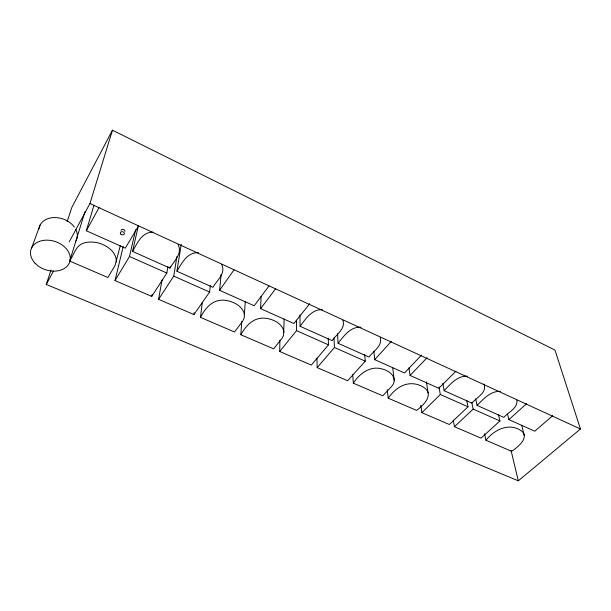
<?xml version="1.0" encoding="UTF-8"?>
<svg xmlns="http://www.w3.org/2000/svg" width="611" height="611" viewBox="0 0 611 611"><rect width="100%" height="100%" fill="white"/><g stroke="black" fill="none" stroke-linecap="round" stroke-linejoin="round"><path stroke-width="0.92" d="M241.727 321.409L240.841 334.744L273.613 348.85L281.969 338.402L283.588 335.447L284.153 318.873M328.214 338.181L328.512 344.848L311.305 365.072L279.708 351.478L279.907 340.19M309.724 303.698L293.876 323.517L260.591 308.639L261.118 296.381M202.279 302.445L200.492 317.376L234.517 332.017L242.613 321.195L244.148 318.132L245.271 301.506M124.904 231.401C125.24 229.339 121.658 228.399 120.978 230.393M268.977 285.971L254.168 305.767L219.586 290.309L221.151 274.377M162.037 279.853L158.577 299.329L193.924 314.55L209.604 292.05L210.337 285.482M193.924 314.55L194.161 312.679M221.762 264.647C226.055 273.423 216.844 280.533 212.895 287.323L176.938 271.246L181.238 244.278M158.577 299.329L173.745 276.126L176.93 256.544M138.392 225.604L132.556 251.411L169.98 268.137L170.301 266.281M123.223 246.485L115.005 280.571L151.749 296.396L166.818 273.048L167.941 266.526M151.749 296.396L152.093 294.54M115.005 280.571L129.501 256.475L135.642 229.675M85.028 211.597L69.669 261.057L107.903 277.516L115.074 265.434L120.329 245.576M392.697 367.57L394.278 380.775L393.553 383.716L391.72 386.389L382.738 395.829L353.326 383.166L352.723 374.658M138.605 225.78L125.316 248.173L86.334 230.752L93.995 205.22M69.226 241.895L89.947 203.524L112.455 130.181L554.956 350.057L580.45 428.991L518.311 480.819L46.253 284.436L51.026 270.085M67.111 221.663L71.884 207.312L112.455 130.181M31.68 247.814L40.074 225.123M46.253 284.436L53.463 271.085M69.669 261.057C73.74 255.123 75.367 246.493 82.622 243.445C87.495 241.628 92.78 241.712 97.806 242.811C106.597 245.126 116.816 251.801 116.296 262.004M86.334 230.752L99.058 207.595M132.556 251.411C137.177 243.354 141.912 231.89 153.017 232.188M169.98 268.137C173.875 261.073 182.834 253.405 178.091 244.583M176.938 271.246C181.788 263.097 187.371 251.999 198.575 252.71M200.492 317.376C206.465 305.66 215.24 297.328 228.965 301.032C235.8 302.804 243.147 307.249 244.431 314.741M219.586 290.309L234.051 269.787M240.841 334.744C247.119 323.547 255.948 315.383 269.375 318.973C275.905 320.63 283.03 324.922 283.993 332.178M260.591 308.639L275.485 288.965M279.708 351.478L296.534 330.65L296.495 320.21M342.893 320.294C345.864 328.901 336.203 334.5 332.117 340.61L300.07 326.282C305.66 318.927 311.816 309.113 322.402 309.67M364.698 354.594L365.271 361.177L347.651 380.722L317.178 367.608L334.454 347.491L333.973 337.959M380.271 337.463C382.822 346.002 373.1 351.157 368.968 357.076L338.082 343.267C343.901 335.981 350.47 326.511 361.063 327.213M353.326 383.166C359.505 373.688 370.006 365.515 381.89 368.914C387.618 370.281 394.171 374.199 394.278 380.775M421.422 355.19L404.505 372.962L374.719 359.65L391.353 341.358M388.214 398.181C395.875 387.198 407.583 379.989 420.788 385.717C435.452 392.483 425.646 403.573 416.618 410.409L388.214 398.181L387.267 389.665M456.02 371.106L438.797 388.283L410.05 375.437L427.02 357.763M466.682 400.281L467.995 406.789L449.352 424.5L421.903 412.685L440.294 394.492L439.019 387.053M483.897 383.96C487.616 392.506 476.221 397.723 471.898 403.084L444.144 390.681C450.475 384.12 457.326 375.612 467.461 376.17M498.423 414.556L499.928 420.971L481.01 438.133L454.469 426.707L473.158 409.087L471.814 402.573M516.906 400.236C517.891 408.415 508.23 412.074 503.892 417.382L477.069 405.391C483.53 399.067 490.45 390.834 500.447 391.353M485.959 440.256C493.436 430.885 506.068 423.568 518.029 428.907C531.998 435.261 519.274 446.267 511.628 451.315L485.959 440.256L484.561 433.734M552.695 415.679L534.808 431.198L508.887 419.612L526.59 403.672M129.501 256.475L166.818 273.048M173.745 276.126L209.604 292.05M296.534 330.65L328.512 344.848M334.454 347.491L365.271 361.177M440.294 394.492L467.995 406.789M473.158 409.087L499.928 420.971M89.947 203.524L580.45 428.991M521.679 425.355L524.284 435.429M507.535 414.121L508.887 419.612M511.04 450.399L518.311 480.819M475.694 398.884L477.069 405.391M453.286 420.177L454.469 426.707M442.83 383.25L444.144 390.681M426.394 381.776L428.151 392.934M420.811 405.223L421.903 412.685M408.996 367.906L410.05 375.437M373.879 351.188L374.719 359.65M337.555 333.751L338.082 343.267M316.91 358.168L317.178 367.608M299.97 314.909L300.07 326.282M38.951 228.835A19.689 14.74 18.7 0 1 53.623 217.592A19.689 14.74 18.7 0 1 74.397 227.109M75.802 229.408A19.689 14.74 18.7 0 1 76.001 240.948M120.695 233.998A2.032 1.573 15.2 0 0 124.155 234.158A2.032 1.573 15.2 0 0 122.208 231.668A2.032 1.573 15.2 0 0 120.695 233.998M34.827 262.982A20.339 14.916 17.7 0 0 68.913 263.792A20.339 14.916 17.7 0 0 47.398 240.154A20.339 14.916 17.7 0 0 34.827 262.982"/></g></svg>
